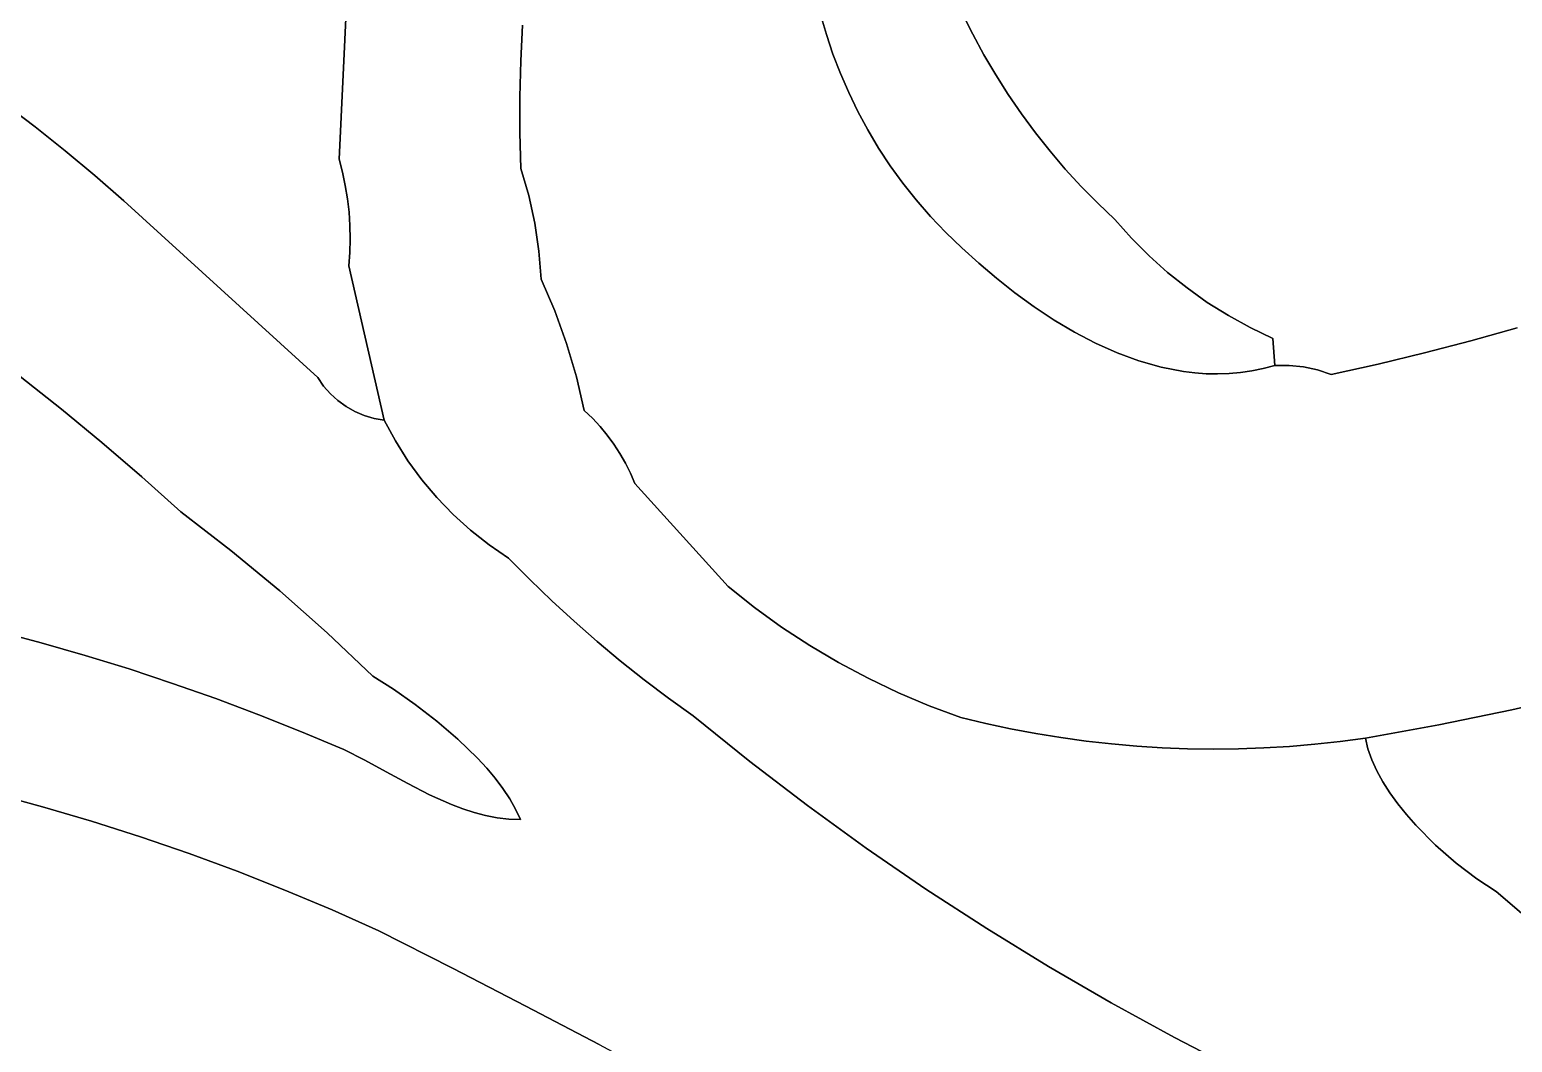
# Model space of a CAD drawing. Header units: inches. Extents: x 37.2 to 70.6, y 17.4 to 61.6.
# Drawn here: x 52.24 to 57.53, y 21.05 to 24.67 of the extents above; entities that cross this region are included whole.
import ezdxf

# ---------------------------------------------------------------- set-up
doc = ezdxf.new("R2010")
doc.units = ezdxf.units.IN
doc.layers.add('SURFACES_FOR_SKETCHUP', color=7, linetype='Continuous')

msp = doc.modelspace()

# ---------------------------------------------------------------- linework, layer by layer
at = {"layer": 'SURFACES_FOR_SKETCHUP'}
for points, invisible_edges in [([(55.6051, 24.6491), (56.5828, 26.2886), (55.5678, 24.7241)], 3), ([(55.6449, 24.5755), (56.5828, 26.2886), (55.6051, 24.6491)], 3), ([(55.6873, 24.5033), (56.5828, 26.2886), (55.6449, 24.5755)], 3), ([(56.5828, 26.2886), (55.6873, 24.5033), (56.6891, 26.2942)], 3), ([(55.7322, 24.4327), (56.6891, 26.2942), (55.6873, 24.5033)], 3), ([(55.7796, 24.3637), (56.6891, 26.2942), (55.7322, 24.4327)], 3), ([(55.8294, 24.2963), (56.6891, 26.2942), (55.7796, 24.3637)], 3), ([(55.8815, 24.2306), (56.7952, 26.302), (55.8294, 24.2963)], 3), ([(56.6891, 26.2942), (55.8294, 24.2963), (56.7952, 26.302)], 3), ([(55.9361, 24.1668), (56.7952, 26.302), (55.8815, 24.2306)], 3), ([(55.9929, 24.1048), (56.7952, 26.302), (55.9361, 24.1668)], 3), ([(56.052, 24.0448), (56.7952, 26.302), (55.9929, 24.1048)], 3), ([(56.7952, 26.302), (56.052, 24.0448), (56.9011, 26.3122)], 3), ([(56.1133, 23.9868), (56.9011, 26.3122), (56.052, 24.0448)], 3), ([(56.1133, 23.9868), (58.3823, 25.2093), (56.9011, 26.3122)], 11), ([(52.2913, 25.3429), (52.2593, 25.3201), (52.2552, 24.3171)], 10), ([(53.3756, 24.9209), (52.2913, 25.3429), (52.2552, 24.3171)], 11), ([(52.1461, 24.4004), (52.2552, 24.3171), (52.2593, 25.3201)], 10), ([(52.2593, 25.3201), (52.2255, 25.3002), (52.1461, 24.4004)], 10), ([(58.3823, 25.2093), (56.1133, 23.9868), (58.4034, 25.0666)], 3), ([(58.4034, 25.0666), (56.1133, 23.9868), (57.3856, 23.5527)], 11), ([(57.5504, 23.5989), (58.4034, 25.0666), (57.3856, 23.5527)], 3), ([(52.2552, 24.3171), (52.3627, 24.2315), (53.3756, 24.9209)], 10), ([(52.3627, 24.2315), (52.4684, 24.1437), (53.3756, 24.9209)], 10), ([(53.3756, 24.9209), (52.4684, 24.1437), (53.341, 24.2019)], 3), ([(53.3756, 24.9209), (53.341, 24.2019), (53.99, 24.5531)], 10), ([(53.99, 24.5531), (53.9968, 24.681), (53.3756, 24.9209)], 10), ([(55.0612, 24.7194), (55.0822, 24.6481), (55.5013, 24.8781)], 10), ([(55.5332, 24.8005), (55.5013, 24.8781), (55.0822, 24.6481)], 10), ([(55.0822, 24.6481), (55.1059, 24.5777), (55.5332, 24.8005)], 10), ([(55.5678, 24.7241), (55.5332, 24.8005), (55.1059, 24.5777)], 10), ([(53.9968, 24.681), (53.99, 24.5531), (55.0612, 24.7194)], 10), ([(55.0822, 24.6481), (55.0612, 24.7194), (53.99, 24.5531)], 10), ([(55.1059, 24.5777), (55.1325, 24.5082), (55.5678, 24.7241)], 10), ([(55.6051, 24.6491), (55.5678, 24.7241), (55.1325, 24.5082)], 10), ([(53.99, 24.5531), (53.9866, 24.425), (55.0822, 24.6481)], 10), ([(55.1059, 24.5777), (55.0822, 24.6481), (53.9866, 24.425)], 10), ([(55.1325, 24.5082), (55.1621, 24.4399), (55.6051, 24.6491)], 10), ([(55.1621, 24.4399), (55.1945, 24.3726), (55.6051, 24.6491)], 10), ([(55.6449, 24.5755), (55.6051, 24.6491), (55.1945, 24.3726)], 10), ([(53.99, 24.5531), (53.341, 24.2019), (53.9866, 24.425)], 3), ([(53.9866, 24.425), (53.9867, 24.2968), (55.1059, 24.5777)], 10), ([(55.1325, 24.5082), (55.1059, 24.5777), (53.9867, 24.2968)], 10), ([(55.1945, 24.3726), (55.2301, 24.3066), (55.6449, 24.5755)], 10), ([(55.6873, 24.5033), (55.6449, 24.5755), (55.2301, 24.3066)], 10), ([(53.9867, 24.2968), (54.0187, 24.0719), (55.1325, 24.5082)], 11), ([(55.1621, 24.4399), (55.1325, 24.5082), (54.0187, 24.0719)], 10), ([(55.2301, 24.3066), (55.2687, 24.2418), (55.6873, 24.5033)], 10), ([(55.2687, 24.2418), (55.3104, 24.1785), (55.6873, 24.5033)], 10), ([(55.7322, 24.4327), (55.6873, 24.5033), (55.3104, 24.1785)], 10), ([(53.9866, 24.425), (53.341, 24.2019), (53.9867, 24.2968)], 3), ([(54.0187, 24.0719), (54.0402, 23.9735), (55.1621, 24.4399)], 10), ([(55.1945, 24.3726), (55.1621, 24.4399), (54.0402, 23.9735)], 10), ([(55.3104, 24.1785), (55.3553, 24.1166), (55.7322, 24.4327)], 10), ([(55.7796, 24.3637), (55.7322, 24.4327), (55.3553, 24.1166)], 10), ([(52.2552, 24.3171), (52.1461, 24.4004), (51.7455, 23.755)], 10), ([(55.2301, 24.3066), (55.1945, 24.3726), (54.0402, 23.9735)], 10), ([(55.3553, 24.1166), (55.4035, 24.0563), (55.7796, 24.3637)], 10), ([(55.8294, 24.2963), (55.7796, 24.3637), (55.4035, 24.0563)], 10), ([(51.7455, 23.755), (51.8997, 23.6484), (52.2552, 24.3171)], 10), ([(52.3627, 24.2315), (52.2552, 24.3171), (51.8997, 23.6484)], 10), ([(53.3532, 24.1552), (53.9867, 24.2968), (53.341, 24.2019)], 3), ([(53.9867, 24.2968), (53.3532, 24.1552), (53.9904, 24.1686)], 3), ([(53.9867, 24.2968), (53.9904, 24.1686), (54.0187, 24.0719)], 8), ([(54.0402, 23.9735), (54.0549, 23.8738), (55.2301, 24.3066)], 10), ([(55.2687, 24.2418), (55.2301, 24.3066), (54.0549, 23.8738)], 10), ([(55.4035, 24.0563), (55.4549, 23.9975), (55.8294, 24.2963)], 10), ([(55.4549, 23.9975), (55.5097, 23.9405), (55.8294, 24.2963)], 10), ([(55.8815, 24.2306), (55.8294, 24.2963), (55.5097, 23.9405)], 10), ([(52.4684, 24.1437), (52.3627, 24.2315), (51.8997, 23.6484)], 10), ([(54.0549, 23.8738), (54.1118, 23.6595), (55.2687, 24.2418)], 11), ([(55.3104, 24.1785), (55.2687, 24.2418), (54.1118, 23.6595)], 10), ([(55.5097, 23.9405), (55.5667, 23.8854), (55.8815, 24.2306)], 10), ([(55.9361, 24.1668), (55.8815, 24.2306), (55.5667, 23.8854)], 10), ([(52.5724, 24.0536), (53.341, 24.2019), (52.4684, 24.1437)], 3), ([(53.341, 24.2019), (52.5724, 24.0536), (53.3532, 24.1552)], 3), ([(53.3632, 24.108), (53.9904, 24.1686), (53.3532, 24.1552)], 3), ([(53.3709, 24.0606), (53.9904, 24.1686), (53.3632, 24.108)], 3), ([(53.3765, 24.0128), (53.9904, 24.1686), (53.3709, 24.0606)], 3), ([(53.9904, 24.1686), (53.3765, 24.0128), (54.0187, 24.0719)], 3), ([(54.1539, 23.5431), (55.3104, 24.1785), (54.1118, 23.6595)], 3), ([(55.3104, 24.1785), (54.1539, 23.5431), (55.3553, 24.1166)], 3), ([(55.5667, 23.8854), (55.6269, 23.8306), (55.9361, 24.1668)], 10), ([(55.9929, 24.1048), (55.9361, 24.1668), (55.6269, 23.8306)], 10), ([(51.8997, 23.6484), (52.0517, 23.5385), (52.4684, 24.1437)], 10), ([(52.5724, 24.0536), (52.4684, 24.1437), (52.0517, 23.5385)], 10), ([(53.3532, 24.1552), (52.5724, 24.0536), (53.3632, 24.108)], 3), ([(53.3709, 24.0606), (53.3632, 24.108), (52.5724, 24.0536)], 10), ([(54.1889, 23.4244), (55.3553, 24.1166), (54.1539, 23.5431)], 3), ([(55.3553, 24.1166), (54.1889, 23.4244), (55.4035, 24.0563)], 3), ([(52.0517, 23.5385), (52.2014, 23.4253), (52.5724, 24.0536)], 10), ([(52.2014, 23.4253), (52.3487, 23.309), (52.5724, 24.0536)], 10), ([(52.3487, 23.309), (52.4935, 23.1895), (52.5724, 24.0536)], 10), ([(53.2651, 23.4216), (52.5724, 24.0536), (52.4935, 23.1895)], 10), ([(53.3765, 24.0128), (53.3709, 24.0606), (52.5724, 24.0536)], 10), ([(53.3797, 23.8685), (53.3808, 23.9167), (52.5724, 24.0536)], 10), ([(53.3762, 23.8204), (53.3797, 23.8685), (52.5724, 24.0536)], 10), ([(53.3798, 23.9648), (52.5724, 24.0536), (53.3808, 23.9167)], 3), ([(53.3765, 24.0128), (52.5724, 24.0536), (53.3798, 23.9648)], 3), ([(53.2651, 23.4216), (53.3762, 23.8204), (52.5724, 24.0536)], 3), ([(53.3798, 23.9648), (54.0187, 24.0719), (53.3765, 24.0128)], 3), ([(54.0402, 23.9735), (54.0187, 24.0719), (53.3798, 23.9648)], 10), ([(54.299, 23.216), (55.4035, 24.0563), (54.1889, 23.4244)], 11), ([(54.3226, 23.1838), (55.4035, 24.0563), (54.299, 23.216)], 3), ([(55.4035, 24.0563), (54.3226, 23.1838), (55.4549, 23.9975)], 3), ([(55.6269, 23.8306), (55.6902, 23.7767), (55.9929, 24.1048)], 10), ([(55.6902, 23.7767), (55.7563, 23.7243), (55.9929, 24.1048)], 10), ([(56.052, 24.0448), (55.9929, 24.1048), (55.7563, 23.7243)], 10), ([(55.7563, 23.7243), (55.825, 23.6742), (56.052, 24.0448)], 10), ([(56.1133, 23.9868), (56.052, 24.0448), (55.825, 23.6742)], 10), ([(54.0549, 23.8738), (54.0402, 23.9735), (53.3797, 23.8685)], 10), ([(53.3808, 23.9167), (53.3797, 23.8685), (54.0402, 23.9735)], 10), ([(53.3798, 23.9648), (53.3808, 23.9167), (54.0402, 23.9735)], 10), ([(54.3444, 23.1503), (55.4549, 23.9975), (54.3226, 23.1838)], 3), ([(54.3641, 23.1155), (55.4549, 23.9975), (54.3444, 23.1503)], 3), ([(55.4549, 23.9975), (54.3641, 23.1155), (55.5097, 23.9405)], 3), ([(55.825, 23.6742), (55.8961, 23.6271), (56.1133, 23.9868)], 10), ([(56.1725, 23.9199), (56.1133, 23.9868), (55.8961, 23.6271)], 10), ([(56.1725, 23.9199), (57.3856, 23.5527), (56.1133, 23.9868)], 3), ([(54.3818, 23.0795), (55.5097, 23.9405), (54.3641, 23.1155)], 3), ([(55.5097, 23.9405), (54.3818, 23.0795), (55.5667, 23.8854)], 3), ([(55.8961, 23.6271), (55.9693, 23.5835), (56.1725, 23.9199)], 10), ([(56.2353, 23.8567), (56.1725, 23.9199), (55.9693, 23.5835)], 10), ([(56.2353, 23.8567), (57.3856, 23.5527), (56.1725, 23.9199)], 3), ([(54.0628, 23.7733), (54.0549, 23.8738), (53.3762, 23.8204)], 10), ([(53.3797, 23.8685), (53.3762, 23.8204), (54.0549, 23.8738)], 10), ([(54.0549, 23.8738), (54.0628, 23.7733), (54.1118, 23.6595)], 8), ([(54.3973, 23.0425), (55.5667, 23.8854), (54.3818, 23.0795)], 3), ([(54.7312, 22.6747), (55.5667, 23.8854), (54.3973, 23.0425)], 3), ([(55.5667, 23.8854), (54.7312, 22.6747), (55.6269, 23.8306)], 3), ([(55.9693, 23.5835), (56.0443, 23.5442), (56.2353, 23.8567)], 10), ([(56.3016, 23.7973), (56.2353, 23.8567), (56.0443, 23.5442)], 10), ([(56.3016, 23.7973), (57.3856, 23.5527), (56.2353, 23.8567)], 3), ([(53.2651, 23.4216), (53.2859, 23.3911), (53.3762, 23.8204)], 10), ([(53.3098, 23.3635), (53.3762, 23.8204), (53.2859, 23.3911)], 3), ([(53.3098, 23.3635), (53.3366, 23.339), (53.3762, 23.8204)], 10), ([(53.3659, 23.3177), (53.3762, 23.8204), (53.3366, 23.339)], 3), ([(53.3659, 23.3177), (53.3975, 23.2999), (53.3762, 23.8204)], 10), ([(53.5025, 23.2695), (54.0628, 23.7733), (53.3762, 23.8204)], 3), ([(53.431, 23.2858), (53.4661, 23.2756), (53.3762, 23.8204)], 10), ([(53.5025, 23.2695), (53.3762, 23.8204), (53.4661, 23.2756)], 2), ([(53.431, 23.2858), (53.3762, 23.8204), (53.3975, 23.2999)], 3), ([(55.6269, 23.8306), (54.7312, 22.6747), (55.6902, 23.7767)], 3), ([(56.0443, 23.5442), (56.121, 23.5098), (56.3016, 23.7973)], 10), ([(56.121, 23.5098), (56.1991, 23.4811), (56.3016, 23.7973)], 10), ([(56.371, 23.7418), (56.3016, 23.7973), (56.1991, 23.4811)], 10), ([(56.371, 23.7418), (57.3856, 23.5527), (56.3016, 23.7973)], 3), ([(54.0628, 23.7733), (53.5025, 23.2695), (54.1118, 23.6595)], 3), ([(54.8253, 22.6001), (55.6902, 23.7767), (54.7312, 22.6747)], 3), ([(55.6902, 23.7767), (54.8253, 22.6001), (55.7563, 23.7243)], 3), ([(56.1991, 23.4811), (56.2784, 23.4586), (56.371, 23.7418)], 10), ([(56.4435, 23.6904), (56.371, 23.7418), (56.2784, 23.4586)], 10), ([(56.4435, 23.6904), (57.3856, 23.5527), (56.371, 23.7418)], 3), ([(54.9225, 22.5299), (55.7563, 23.7243), (54.8253, 22.6001)], 3), ([(55.7563, 23.7243), (54.9225, 22.5299), (55.825, 23.6742)], 3), ([(56.3587, 23.4432), (56.4435, 23.6904), (56.2784, 23.4586)], 3), ([(56.3587, 23.4432), (56.3991, 23.4382), (56.4435, 23.6904)], 10), ([(56.4435, 23.6904), (56.3991, 23.4382), (56.5189, 23.6431)], 3), ([(56.5189, 23.6431), (57.3856, 23.5527), (56.4435, 23.6904)], 3), ([(54.1118, 23.6595), (53.5025, 23.2695), (54.1539, 23.5431)], 3), ([(55.0227, 22.4642), (55.825, 23.6742), (54.9225, 22.5299)], 3), ([(55.1257, 22.4031), (55.825, 23.6742), (55.0227, 22.4642)], 3), ([(55.825, 23.6742), (55.1257, 22.4031), (55.8961, 23.6271)], 3), ([(56.4396, 23.4353), (56.5189, 23.6431), (56.3991, 23.4382)], 3), ([(56.4396, 23.4353), (56.4803, 23.4345), (56.5189, 23.6431)], 10), ([(56.4803, 23.4345), (56.521, 23.4358), (56.5189, 23.6431)], 10), ([(56.597, 23.6002), (56.5189, 23.6431), (56.521, 23.4358)], 10), ([(56.597, 23.6002), (57.22, 23.5096), (56.5189, 23.6431)], 3), ([(57.3856, 23.5527), (56.5189, 23.6431), (57.22, 23.5096)], 3), ([(55.2314, 22.3468), (55.8961, 23.6271), (55.1257, 22.4031)], 3), ([(55.8961, 23.6271), (55.2314, 22.3468), (55.9693, 23.5835)], 3), ([(55.3395, 22.2952), (55.9693, 23.5835), (55.2314, 22.3468)], 3), ([(55.45, 22.2486), (55.9693, 23.5835), (55.3395, 22.2952)], 3), ([(55.9693, 23.5835), (55.45, 22.2486), (56.0443, 23.5442)], 3), ([(56.521, 23.4358), (56.5618, 23.4393), (56.597, 23.6002)], 10), ([(56.5618, 23.4393), (56.6027, 23.4452), (56.597, 23.6002)], 10), ([(56.6027, 23.4452), (56.6435, 23.4535), (56.597, 23.6002)], 10), ([(56.6776, 23.5617), (56.597, 23.6002), (56.6435, 23.4535)], 10), ([(56.6776, 23.5617), (57.22, 23.5096), (56.597, 23.6002)], 3), ([(57.5504, 23.5989), (57.3856, 23.5527), (57.7904, 22.2939)], 10), ([(53.5425, 23.1953), (54.1539, 23.5431), (53.5025, 23.2695)], 3), ([(54.1539, 23.5431), (53.5425, 23.1953), (54.1889, 23.4244)], 3), ([(55.5627, 22.207), (56.0443, 23.5442), (55.45, 22.2486)], 3), ([(55.6515, 22.1856), (56.0443, 23.5442), (55.5627, 22.207)], 3), ([(56.0443, 23.5442), (55.6515, 22.1856), (56.121, 23.5098)], 3), ([(56.6843, 23.4643), (56.6776, 23.5617), (56.6435, 23.4535)], 2), ([(57.0535, 23.4697), (57.22, 23.5096), (56.6776, 23.5617)], 10), ([(56.6776, 23.5617), (56.6843, 23.4643), (56.7359, 23.465)], 8), ([(56.6776, 23.5617), (56.7359, 23.465), (56.7871, 23.4599)], 9), ([(56.6776, 23.5617), (56.7871, 23.4599), (56.8374, 23.4492)], 9), ([(56.6776, 23.5617), (56.8374, 23.4492), (57.0535, 23.4697)], 11), ([(57.3856, 23.5527), (57.22, 23.5096), (57.5313, 22.2339)], 10), ([(57.5313, 22.2339), (57.7904, 22.2939), (57.3856, 23.5527)], 10), ([(55.7407, 22.1665), (56.121, 23.5098), (55.6515, 22.1856)], 3), ([(55.8303, 22.1496), (56.121, 23.5098), (55.7407, 22.1665)], 3), ([(56.121, 23.5098), (55.8303, 22.1496), (56.1991, 23.4811)], 3), ([(55.9202, 22.1349), (56.1991, 23.4811), (55.8303, 22.1496)], 3), ([(56.1991, 23.4811), (55.9202, 22.1349), (56.2784, 23.4586)], 3), ([(57.22, 23.5096), (57.0535, 23.4697), (57.5313, 22.2339)], 10), ([(52.3487, 23.309), (52.2014, 23.4253), (52.118, 22.5156)], 10), ([(52.4935, 23.1895), (52.636, 23.0668), (53.2651, 23.4216)], 10), ([(52.636, 23.0668), (52.7758, 22.9411), (53.2651, 23.4216)], 10), ([(53.2859, 23.3911), (53.2651, 23.4216), (52.7758, 22.9411)], 10), ([(53.5873, 23.1242), (54.1889, 23.4244), (53.5425, 23.1953)], 3), ([(54.1889, 23.4244), (53.5873, 23.1242), (54.2168, 23.3037)], 3), ([(54.1889, 23.4244), (54.2168, 23.3037), (54.246, 23.276)], 8), ([(54.1889, 23.4244), (54.246, 23.276), (54.2734, 23.2468)], 9), ([(54.1889, 23.4244), (54.2734, 23.2468), (54.299, 23.216)], 9), ([(56.0104, 22.1224), (56.2784, 23.4586), (55.9202, 22.1349)], 3), ([(56.1008, 22.1122), (56.2784, 23.4586), (56.0104, 22.1224)], 3), ([(56.2784, 23.4586), (56.1008, 22.1122), (56.3587, 23.4432)], 3), ([(56.1914, 22.1042), (56.3587, 23.4432), (56.1008, 22.1122)], 3), ([(56.2822, 22.0985), (56.3587, 23.4432), (56.1914, 22.1042)], 3), ([(56.3587, 23.4432), (56.2822, 22.0985), (56.3991, 23.4382)], 3), ([(56.3731, 22.0949), (56.3991, 23.4382), (56.2822, 22.0985)], 3), ([(56.3991, 23.4382), (56.3731, 22.0949), (56.4396, 23.4353)], 3), ([(56.464, 22.0937), (56.4396, 23.4353), (56.3731, 22.0949)], 3), ([(56.4396, 23.4353), (56.464, 22.0937), (56.4803, 23.4345)], 3), ([(56.555, 22.0946), (56.4803, 23.4345), (56.464, 22.0937)], 3), ([(56.4803, 23.4345), (56.555, 22.0946), (56.521, 23.4358)], 3), ([(56.5618, 23.4393), (56.521, 23.4358), (56.646, 22.0978)], 10), ([(56.555, 22.0946), (56.646, 22.0978), (56.521, 23.4358)], 10), ([(56.6027, 23.4452), (56.5618, 23.4393), (56.7369, 22.1033)], 10), ([(56.646, 22.0978), (56.7369, 22.1033), (56.5618, 23.4393)], 10), ([(56.6027, 23.4452), (56.8863, 23.4329), (56.6435, 23.4535)], 3), ([(56.8863, 23.4329), (56.6027, 23.4452), (56.7369, 22.1033)], 11), ([(56.7359, 23.465), (56.6843, 23.4643), (56.6435, 23.4535)], 8), ([(56.7359, 23.465), (56.6435, 23.4535), (56.7871, 23.4599)], 3), ([(56.7871, 23.4599), (56.6435, 23.4535), (56.8374, 23.4492)], 3), ([(56.8863, 23.4329), (56.8374, 23.4492), (56.6435, 23.4535)], 10), ([(56.7369, 22.1033), (56.8278, 22.111), (56.8863, 23.4329)], 10), ([(56.8278, 22.111), (56.9185, 22.1209), (56.8863, 23.4329)], 10), ([(56.8863, 23.4329), (57.0535, 23.4697), (56.8374, 23.4492)], 2), ([(57.0535, 23.4697), (56.8863, 23.4329), (57.2708, 22.1803)], 10), ([(56.9185, 22.1209), (57.009, 22.1331), (56.8863, 23.4329)], 10), ([(57.009, 22.1331), (57.2708, 22.1803), (56.8863, 23.4329)], 10), ([(57.2708, 22.1803), (57.5313, 22.2339), (57.0535, 23.4697)], 10), ([(53.3098, 23.3635), (53.2859, 23.3911), (52.7758, 22.9411)], 10), ([(52.7758, 22.9411), (52.9548, 22.8031), (53.3098, 23.3635)], 10), ([(53.3366, 23.339), (53.3098, 23.3635), (52.9548, 22.8031)], 10), ([(53.3659, 23.3177), (53.3366, 23.339), (52.9548, 22.8031)], 10), ([(53.3975, 23.2999), (53.3659, 23.3177), (52.9548, 22.8031)], 10), ([(52.4935, 23.1895), (52.3487, 23.309), (52.118, 22.5156)], 10), ([(52.9548, 22.8031), (53.1289, 22.6591), (53.3975, 23.2999)], 10), ([(53.5873, 23.1242), (53.3975, 23.2999), (53.1289, 22.6591)], 11), ([(53.5425, 23.1953), (53.431, 23.2858), (53.3975, 23.2999)], 9), ([(53.5425, 23.1953), (53.3975, 23.2999), (53.5873, 23.1242)], 3), ([(53.5425, 23.1953), (53.4661, 23.2756), (53.431, 23.2858)], 9), ([(53.5425, 23.1953), (53.5025, 23.2695), (53.4661, 23.2756)], 8), ([(53.6367, 23.0565), (54.2168, 23.3037), (53.5873, 23.1242)], 3), ([(53.6906, 22.9925), (54.2168, 23.3037), (53.6367, 23.0565)], 3), ([(53.7487, 22.9322), (54.2168, 23.3037), (53.6906, 22.9925)], 3), ([(53.8109, 22.876), (54.2168, 23.3037), (53.7487, 22.9322)], 3), ([(53.8768, 22.824), (54.2168, 23.3037), (53.8109, 22.876)], 3), ([(54.2168, 23.3037), (53.8768, 22.824), (54.246, 23.276)], 3), ([(54.246, 23.276), (53.8768, 22.824), (54.2734, 23.2468)], 3), ([(54.2734, 23.2468), (53.8768, 22.824), (54.299, 23.216)], 3), ([(53.9465, 22.7765), (54.299, 23.216), (53.8768, 22.824)], 3), ([(54.299, 23.216), (53.9465, 22.7765), (54.3226, 23.1838)], 3), ([(52.118, 22.5156), (52.2765, 22.4735), (52.4935, 23.1895)], 10), ([(52.636, 23.0668), (52.4935, 23.1895), (52.2765, 22.4735)], 10), ([(54.3226, 23.1838), (53.9465, 22.7765), (54.3444, 23.1503)], 3), ([(53.6367, 23.0565), (53.5873, 23.1242), (53.1289, 22.6591)], 10), ([(54.3444, 23.1503), (53.9465, 22.7765), (54.3641, 23.1155)], 3), ([(54.3641, 23.1155), (53.9465, 22.7765), (54.3818, 23.0795)], 3), ([(52.2765, 22.4735), (52.4341, 22.4282), (52.636, 23.0668)], 10), ([(52.7758, 22.9411), (52.636, 23.0668), (52.4341, 22.4282)], 10), ([(53.6906, 22.9925), (53.6367, 23.0565), (53.1289, 22.6591)], 10), ([(54.3818, 23.0795), (53.9465, 22.7765), (54.3973, 23.0425)], 3), ([(54.0229, 22.6992), (54.3973, 23.0425), (53.9465, 22.7765)], 3), ([(54.1011, 22.6238), (54.3973, 23.0425), (54.0229, 22.6992)], 3), ([(54.181, 22.5503), (54.3973, 23.0425), (54.1011, 22.6238)], 3), ([(54.2627, 22.4787), (54.3973, 23.0425), (54.181, 22.5503)], 3), ([(54.3973, 23.0425), (54.2627, 22.4787), (54.7312, 22.6747)], 3), ([(52.4341, 22.4282), (52.5907, 22.3799), (52.7758, 22.9411)], 10), ([(52.7758, 22.9411), (52.5907, 22.3799), (52.9548, 22.8031)], 3), ([(53.1289, 22.6591), (53.298, 22.5093), (53.6906, 22.9925)], 10), ([(53.7487, 22.9322), (53.6906, 22.9925), (53.298, 22.5093)], 10), ([(53.8109, 22.876), (53.7487, 22.9322), (53.298, 22.5093)], 10), ([(53.298, 22.5093), (53.462, 22.3538), (53.8109, 22.876)], 10), ([(53.8768, 22.824), (53.8109, 22.876), (53.462, 22.3538)], 10), ([(52.7463, 22.3284), (52.9548, 22.8031), (52.5907, 22.3799)], 3), ([(53.1289, 22.6591), (52.9548, 22.8031), (52.7463, 22.3284)], 10), ([(53.462, 22.3538), (53.5359, 22.3072), (53.8768, 22.824)], 10), ([(53.9465, 22.7765), (53.8768, 22.824), (53.5359, 22.3072)], 10), ([(53.5359, 22.3072), (53.613, 22.2535), (53.9465, 22.7765)], 10), ([(54.0229, 22.6992), (53.9465, 22.7765), (53.613, 22.2535)], 10), ([(53.613, 22.2535), (53.6905, 22.1939), (54.0229, 22.6992)], 10), ([(54.1011, 22.6238), (54.0229, 22.6992), (53.6905, 22.1939)], 10), ([(52.9009, 22.2739), (53.1289, 22.6591), (52.7463, 22.3284)], 3), ([(52.9009, 22.2739), (53.0543, 22.2163), (53.1289, 22.6591)], 10), ([(53.298, 22.5093), (53.1289, 22.6591), (53.0543, 22.2163)], 10), ([(53.6905, 22.1939), (53.7658, 22.1292), (54.1011, 22.6238)], 10), ([(54.181, 22.5503), (54.1011, 22.6238), (53.7658, 22.1292)], 10), ([(54.2627, 22.4787), (54.346, 22.4091), (54.7312, 22.6747)], 10), ([(54.346, 22.4091), (54.431, 22.3416), (54.7312, 22.6747)], 10), ([(54.5176, 22.276), (54.7312, 22.6747), (54.431, 22.3416)], 3), ([(54.7312, 22.6747), (54.5176, 22.276), (54.8253, 22.6001)], 3), ([(54.6058, 22.2126), (54.8253, 22.6001), (54.5176, 22.276)], 3), ([(54.8253, 22.6001), (54.6058, 22.2126), (54.9225, 22.5299)], 3), ([(53.7658, 22.1292), (53.8361, 22.0606), (54.181, 22.5503)], 10), ([(54.2627, 22.4787), (54.181, 22.5503), (53.8361, 22.0606)], 10), ([(54.6058, 22.2126), (54.8083, 22.0497), (54.9225, 22.5299)], 10), ([(54.9225, 22.5299), (54.8083, 22.0497), (55.0227, 22.4642)], 3), ([(52.2765, 22.4735), (52.118, 22.5156), (52.1039, 21.9351)], 10), ([(52.1039, 21.9351), (52.281, 21.8873), (52.2765, 22.4735)], 10), ([(52.4341, 22.4282), (52.2765, 22.4735), (52.281, 21.8873)], 10), ([(53.0543, 22.2163), (53.2066, 22.1556), (53.298, 22.5093)], 10), ([(53.462, 22.3538), (53.298, 22.5093), (53.2066, 22.1556)], 10), ([(53.8361, 22.0606), (53.8685, 22.0252), (54.2627, 22.4787)], 10), ([(54.346, 22.4091), (54.2627, 22.4787), (53.8685, 22.0252)], 10), ([(55.0227, 22.4642), (54.8083, 22.0497), (55.1257, 22.4031)], 3), ([(52.5907, 22.3799), (52.4341, 22.4282), (52.281, 21.8873)], 10), ([(52.281, 21.8873), (52.4568, 21.8355), (52.5907, 22.3799)], 10), ([(52.7463, 22.3284), (52.5907, 22.3799), (52.4568, 21.8355)], 10), ([(53.8685, 22.0252), (53.8986, 21.9892), (54.346, 22.4091)], 10), ([(53.8986, 21.9892), (53.9261, 21.9527), (54.346, 22.4091)], 10), ([(54.431, 22.3416), (54.346, 22.4091), (53.9261, 21.9527)], 10), ([(55.0146, 21.8921), (55.1257, 22.4031), (54.8083, 22.0497)], 3), ([(55.1257, 22.4031), (55.0146, 21.8921), (55.2314, 22.3468)], 3), ([(52.4568, 21.8355), (52.6314, 21.7798), (52.7463, 22.3284)], 10), ([(52.9009, 22.2739), (52.7463, 22.3284), (52.6314, 21.7798)], 10), ([(53.3577, 22.0919), (53.462, 22.3538), (53.2066, 22.1556)], 3), ([(53.462, 22.3538), (53.3577, 22.0919), (53.5359, 22.3072)], 3), ([(53.4334, 22.0535), (53.5359, 22.3072), (53.3577, 22.0919)], 3), ([(53.5359, 22.3072), (53.4334, 22.0535), (53.613, 22.2535)], 3), ([(53.9261, 21.9527), (53.9507, 21.9159), (54.431, 22.3416)], 10), ([(53.9507, 21.9159), (53.9719, 21.8788), (54.431, 22.3416)], 10), ([(54.5176, 22.276), (54.431, 22.3416), (53.9719, 21.8788)], 10), ([(55.2314, 22.3468), (55.0146, 21.8921), (55.3395, 22.2952)], 3), ([(52.6314, 21.7798), (52.8048, 21.7202), (52.9009, 22.2739)], 10), ([(53.0543, 22.2163), (52.9009, 22.2739), (52.8048, 21.7202)], 10), ([(53.5096, 22.0122), (53.613, 22.2535), (53.4334, 22.0535)], 3), ([(53.613, 22.2535), (53.5096, 22.0122), (53.6905, 22.1939)], 3), ([(53.9719, 21.8788), (53.9895, 21.8417), (54.5176, 22.276)], 10), ([(54.6058, 22.2126), (54.5176, 22.276), (53.9895, 21.8417)], 10), ([(55.2246, 21.74), (55.3395, 22.2952), (55.0146, 21.8921)], 3), ([(55.3395, 22.2952), (55.2246, 21.74), (55.45, 22.2486)], 3), ([(57.5313, 22.2339), (57.4762, 21.5846), (57.7904, 22.2939)], 3), ([(58.1895, 22.0507), (57.7904, 22.2939), (57.4762, 21.5846)], 11), ([(52.8048, 21.7202), (52.9767, 21.6568), (53.0543, 22.2163)], 10), ([(53.2066, 22.1556), (53.0543, 22.2163), (52.9767, 21.6568)], 10), ([(54.8083, 22.0497), (54.6058, 22.2126), (53.9895, 21.8417)], 10), ([(55.45, 22.2486), (55.2246, 21.74), (55.5627, 22.207)], 3), ([(55.4382, 21.5933), (55.5627, 22.207), (55.2246, 21.74)], 3), ([(55.5627, 22.207), (55.4382, 21.5933), (55.6515, 22.1856)], 3), ([(57.2708, 22.1803), (57.2591, 21.7503), (57.5313, 22.2339)], 3), ([(57.3331, 21.6856), (57.5313, 22.2339), (57.2591, 21.7503)], 3), ([(57.4066, 21.6297), (57.5313, 22.2339), (57.3331, 21.6856)], 3), ([(57.4762, 21.5846), (57.5313, 22.2339), (57.4066, 21.6297)], 3), ([(52.9767, 21.6568), (53.1472, 21.5896), (53.2066, 22.1556)], 10), ([(53.3577, 22.0919), (53.2066, 22.1556), (53.1472, 21.5896)], 10), ([(53.5864, 21.9704), (53.6905, 22.1939), (53.5096, 22.0122)], 3), ([(53.6905, 22.1939), (53.5864, 21.9704), (53.7658, 22.1292)], 3), ([(55.6515, 22.1856), (55.4382, 21.5933), (55.7407, 22.1665)], 3), ([(55.7407, 22.1665), (55.4382, 21.5933), (55.8303, 22.1496)], 3), ([(55.6553, 21.4521), (55.8303, 22.1496), (55.4382, 21.5933)], 3), ([(55.8303, 22.1496), (55.6553, 21.4521), (55.9202, 22.1349)], 3), ([(57.009, 22.1331), (57.0176, 22.0946), (57.2708, 22.1803)], 2), ([(57.0311, 22.0555), (57.2708, 22.1803), (57.0176, 22.0946)], 3), ([(57.0489, 22.016), (57.2708, 22.1803), (57.0311, 22.0555)], 3), ([(57.0707, 21.9764), (57.2708, 22.1803), (57.0489, 22.016)], 3), ([(57.096, 21.9369), (57.2708, 22.1803), (57.0707, 21.9764)], 3), ([(57.1243, 21.8977), (57.2708, 22.1803), (57.096, 21.9369)], 3), ([(57.1553, 21.8593), (57.2708, 22.1803), (57.1243, 21.8977)], 3), ([(57.1883, 21.8217), (57.2708, 22.1803), (57.1553, 21.8593)], 3), ([(57.2591, 21.7503), (57.2708, 22.1803), (57.1883, 21.8217)], 3), ([(53.6642, 21.9306), (53.7658, 22.1292), (53.5864, 21.9704)], 3), ([(53.7658, 22.1292), (53.6642, 21.9306), (53.8361, 22.0606)], 3), ([(55.9202, 22.1349), (55.6553, 21.4521), (56.0104, 22.1224)], 3), ([(55.8757, 21.3165), (56.0104, 22.1224), (55.6553, 21.4521)], 3), ([(56.0104, 22.1224), (55.8757, 21.3165), (56.1008, 22.1122)], 3), ([(56.1008, 22.1122), (55.8757, 21.3165), (56.1914, 22.1042)], 3), ([(56.1914, 22.1042), (55.8757, 21.3165), (56.2822, 22.0985)], 3), ([(56.0995, 21.1865), (56.2822, 22.0985), (55.8757, 21.3165)], 3), ([(56.2822, 22.0985), (56.0995, 21.1865), (56.3731, 22.0949)], 3), ([(56.3731, 22.0949), (56.0995, 21.1865), (56.464, 22.0937)], 3), ([(56.3263, 21.0622), (56.464, 22.0937), (56.0995, 21.1865)], 3), ([(57.1243, 21.8977), (56.646, 22.0978), (56.3263, 21.0622)], 11), ([(56.555, 22.0946), (56.3263, 21.0622), (56.646, 22.0978)], 3), ([(56.464, 22.0937), (56.3263, 21.0622), (56.555, 22.0946)], 3), ([(56.646, 22.0978), (57.1243, 21.8977), (56.7369, 22.1033)], 3), ([(56.7369, 22.1033), (57.0707, 21.9764), (56.8278, 22.111)], 3), ([(57.0707, 21.9764), (56.7369, 22.1033), (57.096, 21.9369)], 3), ([(57.096, 21.9369), (56.7369, 22.1033), (57.1243, 21.8977)], 3), ([(56.8278, 22.111), (57.0489, 22.016), (56.9185, 22.1209)], 3), ([(57.0489, 22.016), (56.8278, 22.111), (57.0707, 21.9764)], 3), ([(57.0176, 22.0946), (57.009, 22.1331), (56.9185, 22.1209)], 8), ([(57.0176, 22.0946), (56.9185, 22.1209), (57.0311, 22.0555)], 3), ([(57.0311, 22.0555), (56.9185, 22.1209), (57.0489, 22.016)], 3), ([(53.4334, 22.0535), (53.3577, 22.0919), (53.1472, 21.5896)], 10), ([(53.1472, 21.5896), (53.3162, 21.5185), (53.4334, 22.0535)], 10), ([(53.5096, 22.0122), (53.4334, 22.0535), (53.3162, 21.5185)], 10), ([(53.7431, 21.8954), (53.8361, 22.0606), (53.6642, 21.9306)], 3), ([(53.8361, 22.0606), (53.7431, 21.8954), (53.8685, 22.0252)], 3), ([(53.9895, 21.8417), (54.27, 21.0378), (54.8083, 22.0497)], 11), ([(55.0146, 21.8921), (54.8083, 22.0497), (54.27, 21.0378)], 10), ([(57.6623, 21.424), (58.1895, 22.0507), (57.4762, 21.5846)], 3), ([(53.5864, 21.9704), (53.5096, 22.0122), (53.3162, 21.5185)], 10), ([(53.7431, 21.8954), (53.7831, 21.8803), (53.8685, 22.0252)], 10), ([(53.8986, 21.9892), (53.8685, 22.0252), (53.7831, 21.8803)], 10), ([(53.7831, 21.8803), (53.8235, 21.8672), (53.8986, 21.9892)], 10), ([(53.9261, 21.9527), (53.8986, 21.9892), (53.8235, 21.8672)], 10), ([(52.1039, 21.9351), (51.5791, 20.2876), (52.281, 21.8873)], 3), ([(53.3162, 21.5185), (53.4836, 21.4437), (53.5864, 21.9704)], 10), ([(53.6642, 21.9306), (53.5864, 21.9704), (53.4836, 21.4437)], 10), ([(53.8235, 21.8672), (53.8643, 21.8565), (53.9261, 21.9527)], 10), ([(53.9507, 21.9159), (53.9261, 21.9527), (53.8643, 21.8565)], 10), ([(52.281, 21.8873), (51.5791, 20.2876), (52.8682, 20.5999)], 11), ([(52.4568, 21.8355), (52.281, 21.8873), (52.8879, 20.6373)], 10), ([(52.8682, 20.5999), (52.8879, 20.6373), (52.281, 21.8873)], 10), ([(53.7431, 21.8954), (53.6642, 21.9306), (53.4836, 21.4437)], 10), ([(53.7831, 21.8803), (53.7431, 21.8954), (53.4836, 21.4437)], 10), ([(53.8643, 21.8565), (53.9055, 21.8485), (53.9507, 21.9159)], 10), ([(53.9473, 21.8434), (53.9507, 21.9159), (53.9055, 21.8485)], 3), ([(53.9719, 21.8788), (53.9507, 21.9159), (53.9473, 21.8434)], 10), ([(54.27, 21.0378), (54.5301, 20.8988), (55.0146, 21.8921)], 10), ([(55.2246, 21.74), (55.0146, 21.8921), (54.5301, 20.8988)], 10), ([(56.3263, 21.0622), (57.1553, 21.8593), (57.1243, 21.8977)], 9), ([(52.6314, 21.7798), (52.4568, 21.8355), (52.9107, 20.6721)], 10), ([(52.8879, 20.6373), (52.9107, 20.6721), (52.4568, 21.8355)], 10), ([(53.8235, 21.8672), (53.7831, 21.8803), (53.4836, 21.4437)], 10), ([(53.4836, 21.4437), (53.7467, 21.3102), (53.8235, 21.8672)], 10), ([(53.8643, 21.8565), (53.8235, 21.8672), (53.7467, 21.3102)], 10), ([(53.9055, 21.8485), (53.8643, 21.8565), (53.7467, 21.3102)], 10), ([(53.9473, 21.8434), (53.9055, 21.8485), (53.7467, 21.3102)], 10), ([(53.9895, 21.8417), (53.9473, 21.8434), (53.7467, 21.3102)], 10), ([(53.7467, 21.3102), (54.0088, 21.1749), (53.9895, 21.8417)], 10), ([(53.9473, 21.8434), (53.9895, 21.8417), (53.9719, 21.8788)], 8), ([(54.0088, 21.1749), (54.27, 21.0378), (53.9895, 21.8417)], 10), ([(56.3263, 21.0622), (56.5563, 20.9436), (57.1553, 21.8593)], 10), ([(57.1883, 21.8217), (57.1553, 21.8593), (56.5563, 20.9436)], 10), ([(52.8048, 21.7202), (52.6314, 21.7798), (52.9649, 20.7338)], 10), ([(52.9107, 20.6721), (52.9364, 20.7044), (52.6314, 21.7798)], 10), ([(52.9364, 20.7044), (52.9649, 20.7338), (52.6314, 21.7798)], 10), ([(57.2591, 21.7503), (57.1883, 21.8217), (56.5563, 20.9436)], 10), ([(54.5301, 20.8988), (54.7893, 20.7579), (55.2246, 21.74)], 10), ([(55.4382, 21.5933), (55.2246, 21.74), (54.7893, 20.7579)], 10), ([(56.5563, 20.9436), (56.7892, 20.8308), (57.2591, 21.7503)], 10), ([(57.3331, 21.6856), (57.2591, 21.7503), (56.7892, 20.8308)], 10), ([(52.8048, 21.7202), (52.9649, 20.7338), (52.9957, 20.7604)], 9), ([(52.8048, 21.7202), (52.9957, 20.7604), (53.0287, 20.784)], 9), ([(52.8048, 21.7202), (53.0287, 20.784), (52.9767, 21.6568)], 3), ([(57.4066, 21.6297), (57.3331, 21.6856), (56.7892, 20.8308)], 10), ([(53.0637, 20.8044), (52.9767, 21.6568), (53.0287, 20.784)], 3), ([(53.1004, 20.8216), (52.9767, 21.6568), (53.0637, 20.8044)], 3), ([(52.9767, 21.6568), (53.1004, 20.8216), (53.1472, 21.5896)], 3), ([(56.7892, 20.8308), (57.0249, 20.7239), (57.4066, 21.6297)], 10), ([(57.4762, 21.5846), (57.4066, 21.6297), (57.0249, 20.7239)], 10), ([(53.1385, 20.8354), (53.1472, 21.5896), (53.1004, 20.8216)], 3), ([(53.1779, 20.8457), (53.1472, 21.5896), (53.1385, 20.8354)], 3), ([(53.1472, 21.5896), (53.1779, 20.8457), (53.3162, 21.5185)], 3), ([(54.7893, 20.7579), (55.0475, 20.6152), (55.4382, 21.5933)], 10), ([(55.6553, 21.4521), (55.4382, 21.5933), (55.0475, 20.6152)], 10), ([(57.6623, 21.424), (57.4762, 21.5846), (57.0249, 20.7239)], 10), ([(53.2183, 20.8523), (53.3162, 21.5185), (53.1779, 20.8457)], 3), ([(53.2594, 20.8552), (53.3162, 21.5185), (53.2183, 20.8523)], 3), ([(53.3162, 21.5185), (53.2594, 20.8552), (53.4836, 21.4437)], 3), ([(53.3011, 20.8542), (53.4836, 21.4437), (53.2594, 20.8552)], 3), ([(53.343, 20.8492), (53.4836, 21.4437), (53.3011, 20.8542)], 3), ([(53.385, 20.8401), (53.4836, 21.4437), (53.343, 20.8492)], 3), ([(53.4836, 21.4437), (53.385, 20.8401), (53.7467, 21.3102)], 3), ([(55.0475, 20.6152), (55.3046, 20.4707), (55.6553, 21.4521)], 10), ([(55.8757, 21.3165), (55.6553, 21.4521), (55.3046, 20.4707)], 10), ([(57.0249, 20.7239), (57.2633, 20.6229), (57.6623, 21.424)], 10), ([(57.8526, 21.2686), (57.6623, 21.424), (57.2633, 20.6229)], 10), ([(53.4259, 20.8269), (53.7467, 21.3102), (53.385, 20.8401)], 3), ([(53.4647, 20.8103), (53.7467, 21.3102), (53.4259, 20.8269)], 3), ([(53.5012, 20.7902), (53.7467, 21.3102), (53.4647, 20.8103)], 3), ([(53.5354, 20.7671), (53.7467, 21.3102), (53.5012, 20.7902)], 3), ([(53.5354, 20.7671), (53.567, 20.7411), (53.7467, 21.3102)], 10), ([(53.7467, 21.3102), (53.567, 20.7411), (54.0088, 21.1749)], 3), ([(55.3046, 20.4707), (55.5607, 20.3243), (55.8757, 21.3165)], 10), ([(56.0995, 21.1865), (55.8757, 21.3165), (55.5607, 20.3243)], 10), ([(57.2633, 20.6229), (57.5044, 20.5278), (57.8526, 21.2686)], 10), ([(58.0469, 21.1185), (57.8526, 21.2686), (57.5044, 20.5278)], 10), ([(53.5959, 20.7125), (54.0088, 21.1749), (53.567, 20.7411)], 3), ([(53.5959, 20.7125), (53.622, 20.6814), (54.0088, 21.1749)], 10), ([(53.622, 20.6814), (53.9906, 20.5481), (54.0088, 21.1749)], 11), ([(54.0302, 20.5556), (54.0088, 21.1749), (53.9906, 20.5481)], 3), ([(54.0088, 21.1749), (54.0302, 20.5556), (54.27, 21.0378)], 3), ([(55.5607, 20.3243), (55.7648, 20.227), (56.0995, 21.1865)], 10), ([(56.3263, 21.0622), (56.0995, 21.1865), (55.7648, 20.227)], 10), ([(57.5044, 20.5278), (57.7479, 20.4388), (58.0469, 21.1185)], 10), ([(55.7648, 20.227), (55.9712, 20.1353), (56.3263, 21.0622)], 10), ([(56.5563, 20.9436), (56.3263, 21.0622), (55.9712, 20.1353)], 10)]:
    msp.add_3dface(points, dxfattribs=dict(at, invisible_edges=invisible_edges))

doc.saveas('drawing.dxf')
